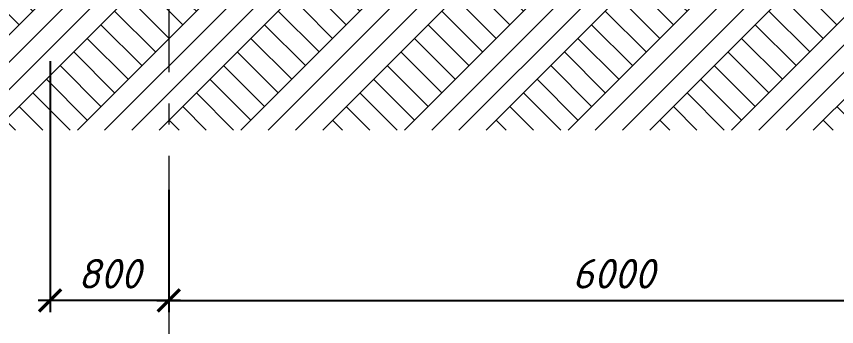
# Model space of a CAD drawing. Header units: millimetres. Extents: x -6419137 to 687965, y -598396 to 179722.
# Drawn here: x 276830 to 282362, y 80457 to 82551 of the extents above; entities that cross this region are included whole.
import ezdxf
from ezdxf.enums import TextEntityAlignment as Align

# ---------------------------------------------------------------- set-up
doc = ezdxf.new("R2010")
doc.units = ezdxf.units.MM
doc.header["$MEASUREMENT"] = 0
doc.linetypes.add('Штрихштриховая', pattern=[10936.110735, 5291.666508, -2116.666555, 1411.111116, -2116.666555])
doc.layers.add('оси', color=7, linetype='Continuous')
doc.layers.add('размеры', color=7, linetype='Continuous')
doc.layers.add('оси_Ном._пера__96', color=7, linetype='Continuous', lineweight=5)
doc.layers.add('штриховка_Ном._пера__96', color=7, linetype='Continuous', lineweight=13)
doc.styles.get("Standard").update_dxf_attribs({"font": 'isocpeui.ttf'})
doc.styles.add('СГЕНЕРИР_СТИЛЬ_1', font='gost_2_304-81_type.ttf')
doc.dimstyles.get("Standard").update_dxf_attribs({"dimtxt": 150, "dimasz": 100, "dimexe": 100, "dimexo": 100, "dimgap": 80, "dimtad": 1, "dimtoh": 1, "dimdec": 0, "dimzin": 0, "dimdsep": 46, "dimtxsty": 'Standard', "dimblk": 'ARCHTICK', "dimblk2": 'ARCHTICK', "dimcen": 0.09, "dimdle": 100, "dimadec": 0, "dimazin": 0, "dimtfac": 1, "dimtdec": 0, "dimtofl": 0, "dimtmove": 0, "dimatfit": 3, "dimfxl": 1, "dimtolj": 1, "dimtzin": 0, "dimarcsym": 0})

# ---------------------------------------------------------------- blocks, each defined once
blk = doc.blocks.new('Стандартный маркер сетки[17]_3', base_point=(114347.3, 2539.6))
at = {"layer": 'оси_Ном._пера__96', "linetype": 'Штрихштриховая', "ltscale": 0.1}
blk.add_line((114347.3, 8601.8), (114347.3, -2142), dxfattribs=at)
at = {"layer": 'оси_Ном._пера__96', "linetype": 'Штрихштриховая'}
blk.add_line((114347.3, -2142), (114347.3, -3142), dxfattribs=at)
blk.add_point((114347.3, -2142), dxfattribs=at)
blk.add_point((114347.3, -2142), dxfattribs=at)
at = {"layer": 'оси_Ном._пера__96', "style": 'СГЕНЕРИР_СТИЛЬ_1'}
blk.add_attdef('AC_MarkerText_1', text='', height=350, rotation=360, dxfattribs=at).set_placement((114208.2, -3811.7), align=Align.BOTTOM_LEFT)
blk = doc.blocks.new('_ArchTick')
at = {"color": 0, "linetype": 'ByBlock', "const_width": 0.15}
blk.add_lwpolyline([(-0.5, -0.5), (0.5, 0.5)], dxfattribs=at)
blk = doc.blocks.new('*D605')
at = {"layer": 'Defpoints', "color": 0, "transparency": 16777216}
for p in [(277857.3, 81429.9), (283857.3, 81055.4), (283857.3, 80633.6)]:
    blk.add_point(p, dxfattribs=at)
at = {"layer": 'размеры', "color": 0, "lineweight": -2, "transparency": 16777216}
for p, q in [((277857.3, 81379.9), (277857.3, 80553.6)), ((283857.3, 81005.4), (283857.3, 80553.6)), ((277777.3, 80633.6), (283937.3, 80633.6))]:
    blk.add_line(p, q, dxfattribs=at)
at = {"layer": 'размеры', "color": 0, "lineweight": -2, "transparency": 16777216, "xscale": 150, "yscale": 150, "zscale": 150, "rotation": 180}
blk.add_blockref('_ArchTick', (277857.3, 80633.6), dxfattribs=at)
at = {"layer": 'размеры', "color": 0, "lineweight": -2, "transparency": 16777216, "xscale": 150, "yscale": 150, "zscale": 150}
blk.add_blockref('_ArchTick', (283857.3, 80633.6), dxfattribs=at)
at = {"layer": 'размеры', "color": 0, "transparency": 16777216, "insert": (280857.3, 80813.6), "char_height": 200, "attachment_point": 5}
blk.add_mtext('\\A1;6000', dxfattribs=at)
blk = doc.blocks.new('*D608')
at = {"layer": 'Defpoints', "color": 0, "transparency": 16777216}
for p in [(277057.3, 82298.1), (277857.3, 81141.6), (277057.3, 80633.6)]:
    blk.add_point(p, dxfattribs=at)
at = {"layer": 'размеры', "color": 0, "lineweight": -2, "transparency": 16777216}
for p, q in [((277057.3, 82248.1), (277057.3, 80553.6)), ((277857.3, 81091.6), (277857.3, 80553.6)), ((277937.3, 80633.6), (276977.3, 80633.6))]:
    blk.add_line(p, q, dxfattribs=at)
at = {"layer": 'размеры', "color": 0, "lineweight": -2, "transparency": 16777216, "xscale": 150, "yscale": 150, "zscale": 150, "rotation": 180}
blk.add_blockref('_ArchTick', (277057.3, 80633.6), dxfattribs=at)
at = {"layer": 'размеры', "color": 0, "lineweight": -2, "transparency": 16777216, "xscale": 150, "yscale": 150, "zscale": 150}
blk.add_blockref('_ArchTick', (277857.3, 80633.6), dxfattribs=at)
at = {"layer": 'размеры', "color": 0, "transparency": 16777216, "insert": (277457.3, 80813.6), "char_height": 200, "attachment_point": 5}
blk.add_mtext('\\A1;800', dxfattribs=at)

msp = doc.modelspace()

# ---------------------------------------------------------------- hatches: boundary and pattern name
at = {"layer": 'штриховка_Ном._пера__96', "linetype": 'Continuous'}
h = msp.add_hatch(dxfattribs=at)
h.set_pattern_fill('ГРУНТ_0003', color=256, style=0, pattern_type=2)
h.set_pattern_definition([(45, (214064.63, 83137.63), (-275.7716, 275.7716), []), (45, (213972.7, 83229.55), (-551.543, 551.543), []), (45, (213880.8, 83321.5), (-551.543, 551.543), []), (135, (213788.86, 83413.4), (91.92388, 91.92388), [390, -390])])
h.paths.add_polyline_path([(264794.3, 82807.9), (264791.6, 82150.7), (276078.5, 82312.3), (276078.5, 81783.8), (287306.7, 81783.8), (287114.2, 82609.3), (286520.3, 82609.3), (277056.9, 82609.3), (277057.7, 82967.6)])

# ---------------------------------------------------------------- block references
at = {"layer": 'оси', "color": 251, "linetype": 'Continuous', "lineweight": 13}
msp.add_blockref('Стандартный маркер сетки[17]_3', (277857.3, 85390.6), dxfattribs=at)

# ---------------------------------------------------------------- dimensions: what is measured, and where the dimension line sits
at = {"layer": 'размеры'}
dim = msp.add_linear_dim(base=(277057.3, 80633.6), p1=(277857.3, 81141.6), p2=(277057.3, 82298.1), dimstyle='Standard', override={"dimtxt": 200, "dimasz": 150, "dimexe": 80, "dimexo": 50, "dimgap": 80, "dimtad": 1, "dimtih": 0, "dimdec": 0, "dimblk": 'ArchTick', "dimdle": 80, "dimtdec": 0, "dimtmove": 1}, dxfattribs=at)
dim.commit()
dim.dimension.update_dxf_attribs({"geometry": '*D608', "text_midpoint": (277457.3, 80813.6)})
dim = msp.add_linear_dim(base=(283857.3, 80633.6), p1=(277857.3, 81429.9), p2=(283857.3, 81055.4), dimstyle='Standard', override={"dimtxt": 200, "dimasz": 150, "dimexe": 80, "dimexo": 50, "dimgap": 80, "dimtad": 1, "dimtih": 0, "dimdec": 0, "dimblk": 'ArchTick', "dimdle": 80, "dimtdec": 0, "dimtmove": 1}, dxfattribs=at)
dim.commit()
dim.dimension.update_dxf_attribs({"geometry": '*D605', "text_midpoint": (280857.3, 80633.6), "dimtype": 160})

doc.saveas('drawing.dxf')
